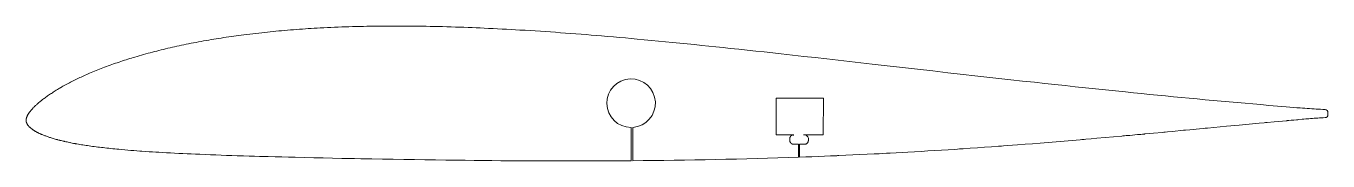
# Model space of a CAD drawing. Header units: millimetres. Extents: x -2 to 432, y 144 to 189.
import ezdxf

# ---------------------------------------------------------------- set-up
doc = ezdxf.new("R2010")
doc.units = ezdxf.units.MM
doc.layers.get('0').update_dxf_attribs({"true_color": 0xffffff})
doc.layers.add('Geometries', color=7, linetype='Continuous', true_color=0xffffff)

msp = doc.modelspace()

# ---------------------------------------------------------------- linework, layer by layer
for p, q in [((253.77, 152.75), (253.85, 152.77)), ((253.85, 152.77), (253.97, 152.75)), ((257.22, 152.75), (257.22, 152.76))]:
    msp.add_line(p, q)
at = {"layer": 'Geometries', "linetype": 'Continuous', "lineweight": 0}
for p, q in [((248.05, 164.95), (248.03, 152.75)), ((263.79, 164.95), (248.05, 164.95)), ((263.77, 152.75), (263.79, 164.95)), ((431.99, 160.16), (432, 159.47)), ((199.69, 155.17), (199.69, 144.07)), ((200.29, 144.08), (200.29, 155.19)), ((248.03, 152.75), (253.77, 152.75)), ((257.22, 152.76), (263.77, 152.75)), ((252.59, 151.47), (252.59, 150.89)), ((253.91, 149.55), (255.47, 149.55)), ((255.47, 149.55), (255.47, 145.25)), ((255.87, 149.55), (257.47, 149.55)), ((255.87, 145.27), (255.87, 149.55)), ((258.8, 150.85), (258.8, 151.62))]:
    msp.add_line(p, q, dxfattribs=at)
at = {"layer": 'Geometries', "linetype": 'Continuous', "lineweight": 0, "flags": 128}
for points in [[(-2, 157.54), (-2, 157.61), (-2, 157.67), (-1.99, 157.73), (-1.99, 157.79), (-1.98, 157.86), (-1.97, 157.92), (-1.95, 157.99), (-1.93, 158.06), (-1.91, 158.14), (-1.89, 158.21), (-1.86, 158.31), (-1.83, 158.41), (-1.79, 158.51), (-1.76, 158.62), (-1.72, 158.71), (-1.67, 158.83), (-1.63, 158.93), (-1.58, 159.04), (-1.52, 159.15), (-1.47, 159.26), (-1.41, 159.36), (-1.36, 159.46), (-1.29, 159.57), (-1.22, 159.68), (-1.15, 159.8), (-1.07, 159.91), (-0.99, 160.02), (-0.91, 160.13), (-0.83, 160.24), (-0.75, 160.35), (-0.63, 160.49), (-0.51, 160.64), (-0.4, 160.78), (-0.28, 160.93), (-0.14, 161.09), (0, 161.25), (0.14, 161.41), (0.28, 161.57), (0.43, 161.73), (0.57, 161.88), (0.72, 162.03), (0.87, 162.18), (1.03, 162.34), (1.19, 162.49), (1.35, 162.65), (1.52, 162.8), (1.68, 162.95), (1.85, 163.09), (2.09, 163.3), (2.32, 163.5), (2.56, 163.7), (2.8, 163.89), (3.04, 164.09), (3.28, 164.28), (3.53, 164.47), (3.8, 164.67), (4.07, 164.88), (4.34, 165.08), (4.62, 165.28), (4.9, 165.48), (5.21, 165.7), (5.52, 165.91), (5.83, 166.13), (6.15, 166.34), (6.46, 166.55), (6.78, 166.76), (7.1, 166.97), (7.42, 167.17), (7.76, 167.39), (8.1, 167.6), (8.45, 167.81), (8.79, 168.02), (9.14, 168.23), (9.49, 168.44), (9.9, 168.67), (10.32, 168.91), (10.73, 169.14), (11.15, 169.37), (11.58, 169.61), (12.01, 169.83), (12.44, 170.06), (12.87, 170.29), (13.3, 170.51), (13.74, 170.73), (14.17, 170.94), (14.61, 171.16), (15.05, 171.37), (15.48, 171.58), (15.92, 171.78), (16.37, 171.99), (16.81, 172.19), (17.25, 172.39), (17.74, 172.61), (18.23, 172.83), (18.72, 173.04), (19.21, 173.25), (19.7, 173.46), (20.26, 173.7), (20.82, 173.93), (21.38, 174.16), (21.95, 174.38), (22.51, 174.61), (23.08, 174.83), (23.64, 175.05), (24.21, 175.26), (24.8, 175.49), (25.4, 175.71), (26, 175.92), (26.6, 176.14), (27.19, 176.35), (27.79, 176.56), (28.39, 176.77), (29, 176.97), (29.6, 177.17), (30.2, 177.37), (30.81, 177.57), (31.41, 177.76), (31.98, 177.94), (32.56, 178.12), (33.13, 178.3), (33.7, 178.47), (34.27, 178.65), (35.01, 178.86), (35.74, 179.08), (36.47, 179.29), (37.2, 179.49), (37.94, 179.7), (38.66, 179.9), (39.39, 180.09), (40.11, 180.28), (40.83, 180.47), (41.57, 180.66), (42.32, 180.85), (43.06, 181.03), (43.8, 181.21), (44.54, 181.39), (45.29, 181.57), (46.03, 181.74), (46.79, 181.92), (47.54, 182.09), (48.3, 182.25), (49.06, 182.42), (49.82, 182.58), (50.58, 182.74), (51.34, 182.9), (52.18, 183.07), (53.02, 183.24), (53.85, 183.4), (54.69, 183.56), (55.53, 183.72), (56.37, 183.87), (57.21, 184.02), (58.05, 184.17), (58.89, 184.32), (59.74, 184.46), (60.56, 184.6), (61.39, 184.74), (62.22, 184.87), (63.05, 185), (63.89, 185.13), (64.74, 185.26), (65.58, 185.38), (66.43, 185.51), (67.27, 185.63), (68.1, 185.74), (68.94, 185.85), (69.77, 185.96), (70.6, 186.07), (71.59, 186.2), (72.58, 186.32), (73.57, 186.44), (74.56, 186.56), (75.56, 186.67), (76.55, 186.78), (77.5, 186.88), (78.44, 186.98), (79.39, 187.08), (80.34, 187.17), (81.29, 187.26), (82.24, 187.35), (83.19, 187.44), (84.14, 187.52), (85.13, 187.6), (86.13, 187.68), (87.12, 187.76), (88.12, 187.84), (89.12, 187.91), (90.11, 187.98), (91.11, 188.05), (92.1, 188.12), (93.1, 188.18), (94.1, 188.24), (95.09, 188.3), (96.09, 188.35), (97.27, 188.41), (98.44, 188.47), (99.62, 188.53), (100.79, 188.58), (102.01, 188.63), (103.23, 188.68), (104.44, 188.72), (105.66, 188.76), (106.88, 188.8), (108.07, 188.83), (109.27, 188.86), (110.46, 188.88), (111.66, 188.91), (112.88, 188.93), (114.1, 188.95), (115.32, 188.96), (116.54, 188.98), (117.76, 188.99), (118.98, 188.99), (120.2, 189), (121.42, 189), (122.64, 189), (123.86, 188.99), (125.08, 188.99), (126.3, 188.98), (127.52, 188.97), (128.74, 188.95), (130.08, 188.93), (131.42, 188.91), (132.77, 188.89), (134.11, 188.86), (135.45, 188.83), (136.87, 188.79), (138.29, 188.75), (139.72, 188.71), (141.14, 188.67), (142.56, 188.62), (143.99, 188.57), (145.33, 188.52), (146.67, 188.47), (148.01, 188.41), (149.35, 188.36), (150.69, 188.3), (152.19, 188.23), (153.68, 188.15), (155.18, 188.08), (156.68, 188), (158.17, 187.92), (159.67, 187.84), (161.16, 187.76), (162.66, 187.67), (164.36, 187.57), (166.07, 187.46), (167.77, 187.35), (169.48, 187.24), (171.18, 187.13), (172.85, 187.01), (174.53, 186.9), (176.2, 186.78), (177.87, 186.65), (179.58, 186.53), (181.29, 186.4), (183, 186.26), (184.7, 186.13), (186.41, 185.99), (188.11, 185.85), (189.82, 185.71), (191.81, 185.54), (193.8, 185.37), (195.79, 185.19), (197.78, 185.02), (199.77, 184.84), (201.76, 184.66), (204.1, 184.44), (206.45, 184.22), (208.79, 183.99), (211.13, 183.77), (213.55, 183.53), (215.98, 183.29), (218.4, 183.05), (220.82, 182.8), (223.25, 182.56), (225.62, 182.31), (228, 182.06), (230.38, 181.81), (232.76, 181.56), (235.59, 181.26), (238.42, 180.96), (241.25, 180.65), (244.08, 180.34), (246.91, 180.03), (249.74, 179.72), (253.53, 179.3), (257.32, 178.88), (261.11, 178.45), (264.9, 178.03), (268.69, 177.6), (272.48, 177.17), (276.26, 176.74), (280.05, 176.31), (285.1, 175.73), (290.15, 175.16), (295.21, 174.58), (300.26, 174.01), (305.31, 173.44), (310.36, 172.87), (314.33, 172.42), (318.3, 171.98), (322.27, 171.54), (326.24, 171.1), (330.21, 170.66), (334.18, 170.23), (337.58, 169.86), (340.97, 169.49), (344.37, 169.13), (347.77, 168.76), (351.17, 168.4), (354.5, 168.05), (357.84, 167.71), (361.18, 167.36), (364.52, 167.02), (367.19, 166.75), (369.86, 166.48), (372.53, 166.21), (375.2, 165.95), (377.87, 165.68), (380.49, 165.43), (383.12, 165.17), (385.74, 164.92), (388.37, 164.67), (391.04, 164.43), (393.71, 164.18), (396.39, 163.94), (399.06, 163.7), (401.73, 163.46), (404.36, 163.23), (406.99, 163), (409.61, 162.78), (412.24, 162.55), (415.18, 162.31), (418.12, 162.06), (419.28, 161.96), (420.44, 161.87), (421.59, 161.77), (422.75, 161.68), (423.52, 161.62), (424.29, 161.57), (425.06, 161.51), (425.83, 161.46), (426.61, 161.4), (427.38, 161.35), (428.1, 161.31), (428.83, 161.27), (429.56, 161.23), (430.29, 161.19), (431.02, 161.16)], [(199.69, 144.07), (197.16, 144.05), (194.62, 144.04), (192.08, 144.03), (189.54, 144.02), (187.01, 144.01), (184.52, 144), (182.02, 144), (179.53, 144), (177.04, 144), (174.07, 144.01), (171.11, 144.02), (168.14, 144.03), (165.17, 144.04), (162.21, 144.06), (159.24, 144.08), (156.27, 144.1), (153.31, 144.13), (150.34, 144.15), (147.37, 144.18), (144.41, 144.22), (141.44, 144.25), (137.95, 144.29), (134.45, 144.34), (130.95, 144.39), (127.46, 144.44), (123.9, 144.49), (120.34, 144.55), (116.78, 144.61), (113.22, 144.67), (109.66, 144.74), (107.47, 144.78), (105.27, 144.83), (104.67, 144.84), (104.52, 144.84), (104.41, 144.84), (103.99, 144.85), (103.23, 144.87), (100.16, 144.93), (97.03, 145), (93.91, 145.07), (90.79, 145.14), (87.67, 145.22), (85.45, 145.27), (83.22, 145.33), (81, 145.39), (78.77, 145.45), (77.55, 145.48), (77.38, 145.49), (77.18, 145.49), (76.7, 145.51), (75.85, 145.53), (74.13, 145.58), (72.41, 145.63), (70.48, 145.69), (70.35, 145.7), (70.24, 145.7), (70.06, 145.71), (69.72, 145.72), (68.37, 145.76), (66.59, 145.82), (64.8, 145.88), (63.02, 145.95), (61.24, 146.01), (59.45, 146.08), (57.67, 146.15), (55.89, 146.22), (54.49, 146.28), (53.09, 146.34), (51.7, 146.41), (50.3, 146.47), (48.9, 146.54), (47.53, 146.61), (46.16, 146.68), (44.79, 146.76), (43.42, 146.83), (42.32, 146.9), (41.22, 146.96), (40.13, 147.03), (39.03, 147.1), (37.93, 147.18), (36.58, 147.27), (36.39, 147.29), (36.37, 147.29), (36.35, 147.29), (36.34, 147.29), (36.33, 147.29), (36.32, 147.29), (36.31, 147.29), (36.3, 147.29), (36.17, 147.3), (35.94, 147.32), (34.99, 147.39), (33.99, 147.46), (32.99, 147.54), (31.99, 147.63), (30.99, 147.71), (29.99, 147.8), (28.99, 147.89), (28.32, 147.95), (27.64, 148.02), (26.97, 148.09), (26.3, 148.15), (25.63, 148.23), (24.95, 148.3), (24.28, 148.37), (23.69, 148.44), (23.11, 148.51), (22.52, 148.58), (21.93, 148.65), (21.35, 148.73), (20.76, 148.8), (20.17, 148.88), (19.59, 148.96), (19.06, 149.03), (18.54, 149.11), (18.01, 149.19), (17.48, 149.27), (16.96, 149.35), (16.44, 149.43), (15.91, 149.52), (15.45, 149.6), (14.98, 149.68), (14.52, 149.76), (14.33, 149.79), (14.31, 149.8), (14.29, 149.8), (14.28, 149.8), (14.27, 149.81), (14.26, 149.81), (14.25, 149.81), (14.23, 149.81), (14.1, 149.84), (13.86, 149.88), (13.38, 149.98), (12.89, 150.07), (12.72, 150.11), (12.65, 150.12), (12.63, 150.13), (12.62, 150.13), (12.62, 150.13), (12.62, 150.13), (12.62, 150.13), (12.61, 150.13), (12.61, 150.13), (12.56, 150.14), (12.08, 150.24), (11.66, 150.33), (11.23, 150.42), (10.96, 150.48), (10.95, 150.48), (10.94, 150.48), (10.94, 150.49), (10.93, 150.49), (10.92, 150.49), (10.92, 150.49), (10.89, 150.5), (10.85, 150.51), (10.66, 150.55), (10.33, 150.63), (10.01, 150.7), (9.69, 150.78), (9.37, 150.86), (9.29, 150.88), (9.28, 150.88), (9.27, 150.88), (9.27, 150.88), (9.26, 150.89), (9.26, 150.89), (9.2, 150.9), (9.11, 150.93), (8.95, 150.97), (8.57, 151.07), (8.48, 151.09), (8.46, 151.1), (8.45, 151.1), (8.44, 151.1), (8.44, 151.11), (8.43, 151.11), (8.42, 151.11), (8.36, 151.13), (8.1, 151.2), (7.76, 151.3), (7.42, 151.39), (7.08, 151.49), (6.74, 151.59), (6.4, 151.7), (6.14, 151.78), (5.87, 151.87), (5.61, 151.96), (5.35, 152.05), (5.09, 152.14), (4.83, 152.24), (4.57, 152.33), (4.3, 152.43), (4.04, 152.53), (3.78, 152.63), (3.59, 152.7), (3.4, 152.78), (3.21, 152.85), (3.09, 152.9), (2.97, 152.96), (2.86, 153), (2.84, 153.01), (2.83, 153.01), (2.82, 153.02), (2.81, 153.03), (2.8, 153.03), (2.79, 153.04), (2.78, 153.04), (2.63, 153.11), (2.48, 153.18), (2.32, 153.25), (2.17, 153.32), (2.03, 153.4), (1.88, 153.47), (1.73, 153.55), (1.58, 153.63), (1.44, 153.71), (1.29, 153.79), (1.27, 153.81), (1.27, 153.81), (1.26, 153.81), (1.25, 153.82), (1.24, 153.82), (1.18, 153.86), (1.07, 153.92), (0.97, 153.98), (0.87, 154.04), (0.74, 154.11), (0.62, 154.19), (0.56, 154.23), (0.55, 154.23), (0.54, 154.24), (0.54, 154.24), (0.53, 154.25), (0.52, 154.25), (0.52, 154.25), (0.52, 154.26), (0.48, 154.28), (0.39, 154.34), (0.31, 154.4), (0.21, 154.46), (0.11, 154.53), (0.02, 154.6), (-0.07, 154.68), (-0.16, 154.75), (-0.17, 154.75), (-0.17, 154.75), (-0.17, 154.76), (-0.17, 154.76), (-0.18, 154.76), (-0.18, 154.76), (-0.18, 154.77), (-0.2, 154.78), (-0.22, 154.8), (-0.26, 154.83), (-0.34, 154.9), (-0.44, 154.98), (-0.48, 155.02), (-0.49, 155.03), (-0.5, 155.03), (-0.51, 155.04), (-0.52, 155.05), (-0.53, 155.06), (-0.54, 155.07), (-0.64, 155.16), (-0.73, 155.24), (-0.82, 155.32), (-0.9, 155.4), (-0.97, 155.47), (-1.05, 155.55), (-1.12, 155.62), (-1.12, 155.63), (-1.13, 155.63), (-1.13, 155.63), (-1.13, 155.64), (-1.13, 155.64), (-1.14, 155.64), (-1.14, 155.64), (-1.14, 155.65), (-1.16, 155.66), (-1.18, 155.69), (-1.23, 155.75), (-1.3, 155.83), (-1.36, 155.9), (-1.41, 155.98), (-1.46, 156.05), (-1.51, 156.13), (-1.55, 156.2), (-1.59, 156.27), (-1.63, 156.35), (-1.67, 156.43), (-1.71, 156.51), (-1.75, 156.59), (-1.78, 156.68), (-1.82, 156.76), (-1.85, 156.84), (-1.88, 156.93), (-1.9, 156.99), (-1.92, 157.06), (-1.93, 157.11), (-1.93, 157.12), (-1.94, 157.13), (-1.94, 157.14), (-1.94, 157.16), (-1.95, 157.17), (-1.95, 157.19), (-1.97, 157.26), (-1.98, 157.33), (-1.99, 157.4), (-1.99, 157.47), (-2, 157.54)], [(431.03, 158.46), (430.43, 158.43), (429.82, 158.39), (429.21, 158.36), (428.61, 158.31), (428, 158.27), (427.41, 158.23), (426.81, 158.18), (426.22, 158.14), (425.62, 158.09), (425.21, 158.05), (425.2, 158.05), (425.19, 158.05), (425.17, 158.05), (425.16, 158.05), (425.14, 158.05), (425.13, 158.05), (425.11, 158.04), (425.02, 158.04), (424.86, 158.02), (424.57, 158), (423.98, 157.95), (423.4, 157.9), (422.22, 157.8), (421.94, 157.77), (421.81, 157.76), (421.79, 157.76), (421.78, 157.76), (421.78, 157.76), (421.77, 157.76), (421.76, 157.76), (421.75, 157.75), (421.75, 157.75), (421.54, 157.74), (420.61, 157.65), (419.68, 157.57), (418.93, 157.5), (418.6, 157.47), (418.46, 157.46), (418.4, 157.45), (418.32, 157.44), (418.23, 157.44), (414.05, 157.05), (411.71, 156.83), (411.56, 156.82), (411.48, 156.81), (411.36, 156.8), (411.13, 156.78), (410.73, 156.74), (409.08, 156.59), (405.75, 156.28), (402.42, 155.96), (398.17, 155.57), (393.93, 155.17), (391.84, 154.97), (391.33, 154.92), (391.2, 154.91), (391.19, 154.91), (391.18, 154.91), (391.17, 154.91), (391.15, 154.91), (391.14, 154.9), (391.12, 154.9), (391.1, 154.9), (391.02, 154.89), (390.66, 154.86), (389.22, 154.72), (385.93, 154.41), (384.48, 154.28), (384.38, 154.27), (384.33, 154.26), (384.25, 154.25), (384.11, 154.24), (383.86, 154.22), (380.13, 153.86), (378.49, 153.71), (377.77, 153.64), (377.59, 153.63), (377.58, 153.62), (377.57, 153.62), (377.56, 153.62), (377.55, 153.62), (377.53, 153.62), (377.52, 153.62), (377.51, 153.62), (377.44, 153.61), (377.32, 153.6), (376.82, 153.55), (373.88, 153.28), (370.95, 153.01), (370.81, 152.99), (370.79, 152.99), (370.78, 152.99), (370.77, 152.99), (370.76, 152.99), (370.75, 152.99), (370.74, 152.99), (370.74, 152.99), (370.64, 152.98), (370.46, 152.96), (370.14, 152.93), (369.57, 152.88), (368.56, 152.79), (365.9, 152.54), (364.73, 152.44), (364.21, 152.39), (363.98, 152.37), (363.78, 152.35), (363.61, 152.33), (363.29, 152.31), (360.5, 152.06), (357.71, 151.81), (354.93, 151.56), (353.08, 151.4), (351.24, 151.24), (350.74, 151.2), (350.51, 151.18), (350.35, 151.16), (350, 151.13), (349.36, 151.08), (346.69, 150.85), (344.02, 150.63), (341.35, 150.41), (338.68, 150.19), (336.01, 149.97), (333.52, 149.77), (331.03, 149.58), (328.54, 149.39), (326.89, 149.26), (325.24, 149.14), (323.8, 149.03), (323.16, 148.98), (323.15, 148.98), (323.14, 148.98), (323.12, 148.98), (323.1, 148.98), (323.08, 148.98), (323.05, 148.97), (323.03, 148.97), (323.01, 148.97), (322.87, 148.96), (322.62, 148.94), (322.18, 148.91), (319.83, 148.74), (317.48, 148.57), (315.13, 148.41), (312.78, 148.24), (310.43, 148.09), (309.52, 148.02), (309.4, 148.02), (309.31, 148.01), (309.15, 148), (308.52, 147.96), (307.38, 147.88), (305.35, 147.75), (303.12, 147.61), (300.89, 147.47), (298.66, 147.33), (296.43, 147.2), (294.2, 147.07), (291.98, 146.94), (290.01, 146.83), (288.05, 146.72), (286.09, 146.62), (284.8, 146.55), (283.5, 146.48), (282.36, 146.42), (282.27, 146.42), (282.18, 146.41), (281.94, 146.4), (281.5, 146.38), (280.71, 146.34), (278.35, 146.22), (276, 146.11), (273.64, 146), (271.29, 145.89), (268.93, 145.79), (268.65, 145.77), (268.5, 145.77), (268.3, 145.76), (267.94, 145.74), (267.31, 145.72), (266.17, 145.67), (264.13, 145.58), (262.06, 145.5), (260, 145.42), (257.93, 145.34), (255.87, 145.27)], [(253.97, 152.75), (253.91, 152.75), (253.85, 152.75), (253.79, 152.74), (253.74, 152.74), (253.68, 152.72), (253.62, 152.71), (253.56, 152.7), (253.51, 152.68), (253.45, 152.66), (253.4, 152.64), (253.34, 152.61), (253.29, 152.58), (253.24, 152.55), (253.19, 152.52), (253.14, 152.49), (253.09, 152.45), (253.04, 152.41), (253, 152.37), (252.96, 152.33), (252.92, 152.29), (252.88, 152.24), (252.84, 152.2), (252.81, 152.15), (252.78, 152.1), (252.75, 152.05), (252.72, 152), (252.7, 151.95), (252.68, 151.89), (252.66, 151.84), (252.64, 151.78), (252.62, 151.72), (252.61, 151.66), (252.6, 151.6), (252.59, 151.53), (252.59, 151.47)], [(252.59, 150.89), (252.59, 150.83), (252.59, 150.78), (252.6, 150.72), (252.6, 150.66), (252.62, 150.61), (252.63, 150.55), (252.65, 150.5), (252.66, 150.44), (252.68, 150.39), (252.71, 150.34), (252.73, 150.28), (252.76, 150.23), (252.79, 150.18), (252.83, 150.13), (252.86, 150.08), (252.9, 150.04), (252.94, 149.99), (252.98, 149.95), (253.02, 149.91), (253.07, 149.87), (253.12, 149.83), (253.17, 149.8), (253.22, 149.77), (253.27, 149.74), (253.32, 149.71), (253.37, 149.68), (253.42, 149.66), (253.48, 149.64), (253.53, 149.62), (253.6, 149.6), (253.66, 149.59), (253.73, 149.57), (253.79, 149.56), (253.85, 149.56), (253.91, 149.55)], [(257.47, 149.55), (257.53, 149.56), (257.58, 149.56), (257.64, 149.57), (257.7, 149.58), (257.76, 149.59), (257.81, 149.6), (257.87, 149.62), (257.92, 149.63), (257.98, 149.66), (258.03, 149.68), (258.08, 149.7), (258.13, 149.73), (258.19, 149.76), (258.24, 149.8), (258.28, 149.83), (258.33, 149.87), (258.38, 149.91), (258.42, 149.95), (258.46, 149.99), (258.5, 150.03), (258.53, 150.08), (258.57, 150.13), (258.6, 150.18), (258.63, 150.23), (258.66, 150.28), (258.68, 150.33), (258.71, 150.38), (258.73, 150.43), (258.74, 150.48), (258.76, 150.54), (258.77, 150.61), (258.78, 150.67), (258.79, 150.73), (258.8, 150.79), (258.8, 150.85)]]:
    msp.add_lwpolyline(points, dxfattribs=at)
at = {"layer": 'Geometries', "linetype": 'Continuous', "lineweight": 0}
for centre, radius, start, end in [((199.69, 163.27), 8.1, 274.248, 270), ((430.98, 160.14), 1.02, 0.991, 87.9184), ((430.99, 159.47), 1.01, 272.4681, 359.6883), ((257.24, 151.11), 1.64, 17.8297, 90.5937), ((186.03, 2108.14), 1964.11, 270.41604, 272.02597)]:
    msp.add_arc(centre, radius, start, end, dxfattribs=at)

doc.saveas('drawing.dxf')
